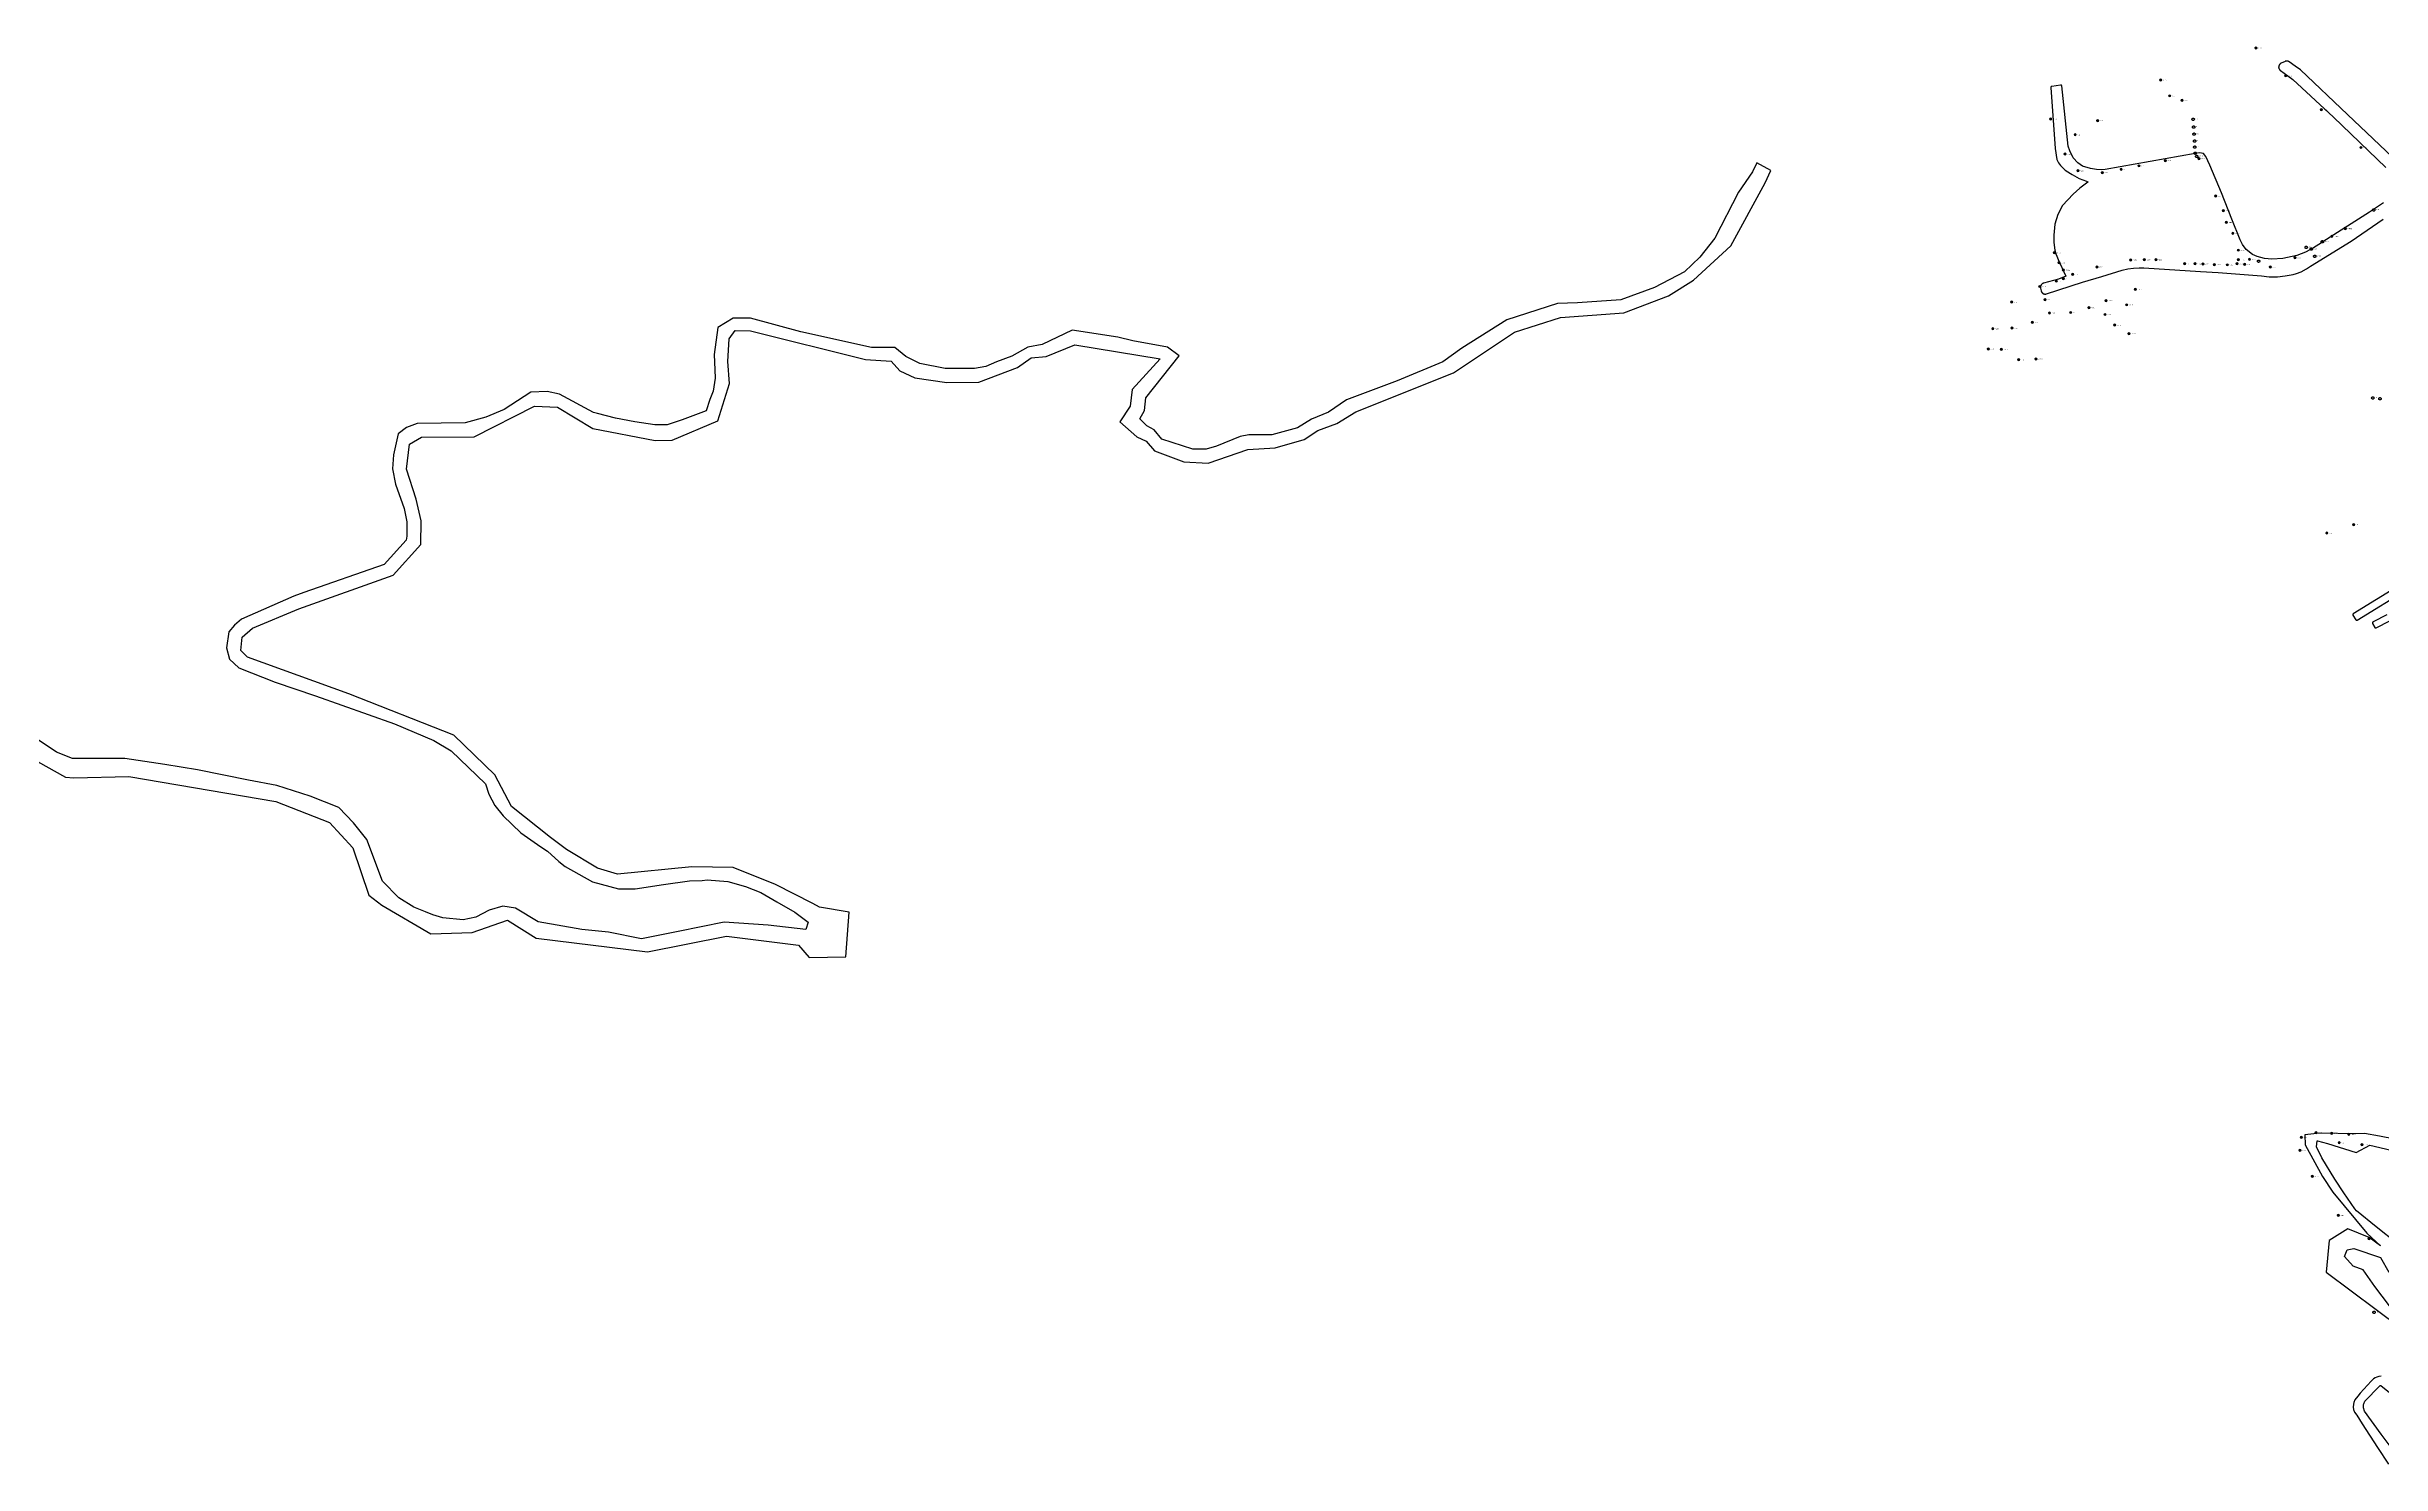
# Model space of a CAD drawing. Header units: millimetres. Extents: x 676447 to 689606, y 7455628 to 7463967.
# Drawn here: x 678675 to 680904, y 7457924 to 7459277 of the extents above; entities that cross this region are included whole.
import ezdxf

# ---------------------------------------------------------------- set-up
doc = ezdxf.new("R2010")
doc.units = ezdxf.units.MM
doc.header["$LTSCALE"] = 0.1
doc.header["$MEASUREMENT"] = 0
doc.linetypes.add('PHANTOM2', pattern=[1.25, 0.625, -0.125, 0.125, -0.125, 0.125, -0.125])
doc.layers.add('10.4-Postes', color=1, linetype='Continuous', lineweight=0)
for name, color, linetype in [('Caixas Subterrâneas', 5, 'Continuous'), ('LEGENDAS_INFRAESTRUTURAS', 7, 'Continuous'), ('MUB_QUADRAS', 7, 'Continuous'), ('NOS_DE_INFRAESTRUTURA', 7, 'Continuous')]:
    doc.layers.add(name, color=color, linetype=linetype)
doc.styles.get("Standard").update_dxf_attribs({"font": 'arial.ttf'})

# ---------------------------------------------------------------- blocks, each defined once
blk = doc.blocks.new('MHMZ')
at = {"linetype": 'PHANTOM2'}
blk.add_circle((0, 0), 0.0000101, dxfattribs=at)
blk = doc.blocks.new('PTPT')
at = {"layer": '10.4-Postes', "color": 1, "linetype": 'PHANTOM2'}
for points in [[(-0.000008, 0.00001), (0.000007, -0.000002)], [(0.000007, 0.000011), (-0.000007, -0.000003)]]:
    blk.add_lwpolyline(points, dxfattribs=at)
at = {"layer": '10.4-Postes', "color": 1}
blk.add_circle((0, 0.000004), 0.00000987, dxfattribs=at)

msp = doc.modelspace()

# ---------------------------------------------------------------- linework, layer by layer
at = {"layer": 'MUB_QUADRAS', "linetype": 'Continuous'}
for points in [[(680920.2, 7459165.4), (680871.5, 7459211.9), (680826.6, 7459254.5), (680821.4, 7459258.2), (680815.7, 7459262.2), (680815.5, 7459262.3), (680815.4, 7459262.4), (680815.3, 7459262.4), (680815.2, 7459262.5), (680815.1, 7459262.6), (680814.9, 7459262.6), (680814.8, 7459262.7), (680814.7, 7459262.7), (680814.5, 7459262.8), (680814.4, 7459262.8), (680814.3, 7459262.8), (680814.1, 7459262.9), (680814, 7459262.9), (680813.8, 7459262.9), (680813.7, 7459262.9), (680813.6, 7459262.9), (680813.4, 7459262.9), (680813.3, 7459262.9), (680813.2, 7459262.9), (680813, 7459262.9), (680812.9, 7459262.9), (680812.7, 7459262.9), (680812.6, 7459262.9), (680812.5, 7459262.8), (680812.3, 7459262.8), (680812.2, 7459262.8), (680812.1, 7459262.7), (680811.9, 7459262.7), (680811.8, 7459262.6), (680811.7, 7459262.6), (680807.9, 7459260.8), (680807.8, 7459260.8), (680807.7, 7459260.7), (680807.6, 7459260.6), (680807.5, 7459260.5), (680807.3, 7459260.5), (680807.2, 7459260.4), (680807.1, 7459260.3), (680807, 7459260.2), (680806.9, 7459260.1), (680806.8, 7459260), (680806.7, 7459259.9), (680806.6, 7459259.8), (680806.5, 7459259.7), (680806.5, 7459259.6), (680806.4, 7459259.5), (680806.3, 7459259.4), (680806.2, 7459259.3), (680806.2, 7459259.1), (680806.1, 7459259), (680806, 7459258.9), (680806, 7459258.8), (680805.9, 7459258.6), (680805.9, 7459258.5), (680805.8, 7459258.4), (680805.8, 7459258.2), (680805.8, 7459258.1), (680805.7, 7459258), (680805.7, 7459257.8), (680805.7, 7459257.7), (680805.7, 7459257.6), (680805.7, 7459257.4), (680805.6, 7459257.3), (680805.6, 7459257.2), (680805.6, 7459257), (680805.7, 7459256.9), (680805.7, 7459256.7), (680805.7, 7459256.6), (680805.7, 7459256.5), (680805.7, 7459256.3), (680805.8, 7459256.2), (680805.8, 7459256.1), (680805.9, 7459255.9), (680805.9, 7459255.8), (680805.9, 7459255.7), (680806, 7459255.5), (680806.1, 7459255.4), (680806.1, 7459255.3), (680806.2, 7459255.2), (680806.3, 7459255.1), (680806.3, 7459254.9), (680806.4, 7459254.8), (680806.5, 7459254.7), (680806.6, 7459254.6), (680806.7, 7459254.5), (680806.8, 7459254.4), (680806.9, 7459254.3), (680807, 7459254.2), (680807.1, 7459254.1), (680807.2, 7459254), (680807.3, 7459253.9), (680811, 7459251.3), (680819.3, 7459245.3), (680858.1, 7459209.3), (680907.9, 7459161.5)], [(680905.8, 7459127.6), (680892.3, 7459118.7), (680847.7, 7459090.5), (680846.4, 7459089.5), (680838.9, 7459084.6), (680831.1, 7459080.5), (680823, 7459077.3), (680809.5, 7459074.5), (680799.2, 7459074), (680792.1, 7459074.4), (680785.2, 7459076.4), (680780.7, 7459078.2), (680774.7, 7459083.2), (680771.1, 7459088), (680768.8, 7459092.2), (680760.8, 7459112), (680751.2, 7459137.1), (680740, 7459163.7), (680736.1, 7459172), (680733.9, 7459174.8), (680730.1, 7459175.4), (680725.8, 7459174.7), (680640.1, 7459159.4), (680636.7, 7459159.1), (680631.9, 7459159.4), (680626.1, 7459160.3), (680618.4, 7459162.6), (680613.8, 7459165.7), (680609.5, 7459170.7), (680606.3, 7459177.1), (680604.7, 7459181.7), (680598.7, 7459239.2), (680598.7, 7459239.2), (680598.7, 7459239.2), (680598.7, 7459239.3), (680598.6, 7459239.3), (680598.6, 7459239.3), (680598.6, 7459239.4), (680598.6, 7459239.4), (680598.6, 7459239.4), (680598.6, 7459239.4), (680598.6, 7459239.5), (680598.6, 7459239.5), (680598.5, 7459239.5), (680598.5, 7459239.6), (680598.5, 7459239.6), (680598.5, 7459239.6), (680598.5, 7459239.7), (680598.4, 7459239.7), (680598.4, 7459239.7), (680598.4, 7459239.7), (680598.4, 7459239.8), (680598.4, 7459239.8), (680598.3, 7459239.8), (680598.3, 7459239.8), (680598.3, 7459239.8), (680598.2, 7459239.9), (680598.2, 7459239.9), (680598.2, 7459239.9), (680598.2, 7459239.9), (680598.1, 7459239.9), (680598.1, 7459240), (680598.1, 7459240), (680598, 7459240), (680598, 7459240), (680598, 7459240), (680597.9, 7459240), (680597.9, 7459240), (680597.9, 7459240), (680597.8, 7459240), (680597.8, 7459240), (680597.8, 7459240), (680597.7, 7459240), (680597.7, 7459240), (680597.7, 7459240), (680597.6, 7459240), (680597.6, 7459240), (680597.6, 7459240), (680597.5, 7459240), (680589.1, 7459238.8), (680589.1, 7459238.8), (680589, 7459238.7), (680589, 7459238.7), (680589, 7459238.7), (680588.9, 7459238.7), (680588.9, 7459238.7), (680588.9, 7459238.7), (680588.8, 7459238.7), (680588.8, 7459238.7), (680588.8, 7459238.7), (680588.7, 7459238.6), (680588.7, 7459238.6), (680588.7, 7459238.6), (680588.6, 7459238.6), (680588.6, 7459238.6), (680588.6, 7459238.5), (680588.6, 7459238.5), (680588.5, 7459238.5), (680588.5, 7459238.5), (680588.5, 7459238.4), (680588.5, 7459238.4), (680588.4, 7459238.4), (680588.4, 7459238.4), (680588.4, 7459238.3), (680588.4, 7459238.3), (680588.4, 7459238.3), (680588.4, 7459238.2), (680588.3, 7459238.2), (680588.3, 7459238.2), (680588.3, 7459238.1), (680588.3, 7459238.1), (680588.3, 7459238.1), (680588.3, 7459238), (680588.3, 7459238), (680588.3, 7459238), (680588.3, 7459237.9), (680588.2, 7459237.9), (680588.2, 7459237.9), (680588.2, 7459237.8), (680588.2, 7459237.8), (680588.2, 7459237.8), (680588.2, 7459237.7), (680588.2, 7459237.7), (680592.3, 7459179.6), (680593.8, 7459168.9), (680595.6, 7459165.8), (680597.4, 7459163.3), (680599.5, 7459161), (680601.8, 7459158.9), (680604.4, 7459157.1), (680606.8, 7459155.7), (680608.5, 7459154.6), (680615.2, 7459151), (680622.2, 7459148.2), (680623.5, 7459147.8), (680623.4, 7459147.4), (680615.8, 7459141.5), (680609.5, 7459135.8), (680599.2, 7459125.1), (680595, 7459116.4), (680592, 7459107.4), (680590.9, 7459096.9), (680590.9, 7459089.8), (680591.9, 7459082.5), (680593.1, 7459078.8), (680593.9, 7459076.7), (680595.1, 7459073.6), (680602.6, 7459057.5), (680595.4, 7459054.9), (680581.2, 7459050.9), (680581.1, 7459050.8), (680580.9, 7459050.8), (680580.8, 7459050.7), (680580.7, 7459050.7), (680580.5, 7459050.6), (680580.4, 7459050.5), (680580.3, 7459050.5), (680580.2, 7459050.4), (680580.1, 7459050.3), (680579.9, 7459050.3), (680579.8, 7459050.2), (680579.7, 7459050.1), (680579.6, 7459050), (680579.5, 7459049.9), (680579.4, 7459049.8), (680579.3, 7459049.7), (680579.2, 7459049.6), (680579.1, 7459049.5), (680579.1, 7459049.4), (680579, 7459049.3), (680578.9, 7459049.2), (680578.8, 7459049), (680578.8, 7459048.9), (680578.7, 7459048.8), (680578.6, 7459048.7), (680578.6, 7459048.6), (680578.5, 7459048.4), (680578.5, 7459048.3), (680578.4, 7459048.2), (680578.4, 7459048), (680578.4, 7459047.9), (680578.3, 7459047.8), (680578.3, 7459047.6), (680578.3, 7459047.5), (680578.3, 7459047.4), (680578.3, 7459047.2), (680578.3, 7459047.1), (680578.3, 7459046.9), (680578.3, 7459046.8), (680578.3, 7459046.7), (680578.3, 7459046.5), (680578.3, 7459046.4), (680578.3, 7459046.3), (680578.4, 7459046.1), (680578.9, 7459043.6), (680579, 7459043.5), (680579, 7459043.3), (680579.1, 7459043.2), (680579.1, 7459043.1), (680579.2, 7459042.9), (680579.2, 7459042.8), (680579.3, 7459042.7), (680579.3, 7459042.6), (680579.4, 7459042.4), (680579.5, 7459042.3), (680579.6, 7459042.2), (680579.6, 7459042.1), (680579.7, 7459042), (680579.8, 7459041.9), (680579.9, 7459041.8), (680580, 7459041.7), (680580.1, 7459041.6), (680580.2, 7459041.5), (680580.3, 7459041.4), (680580.4, 7459041.3), (680580.5, 7459041.2), (680580.6, 7459041.1), (680580.8, 7459041.1), (680580.9, 7459041), (680581, 7459040.9), (680581.1, 7459040.9), (680581.2, 7459040.8), (680581.4, 7459040.8), (680581.5, 7459040.7), (680581.6, 7459040.7), (680581.8, 7459040.6), (680581.9, 7459040.6), (680582, 7459040.6), (680582.2, 7459040.5), (680582.3, 7459040.5), (680582.4, 7459040.5), (680582.6, 7459040.5), (680582.7, 7459040.5), (680582.9, 7459040.5), (680583, 7459040.5), (680583.1, 7459040.5), (680583.3, 7459040.5), (680583.4, 7459040.5), (680583.5, 7459040.5), (680583.7, 7459040.6), (680583.8, 7459040.6), (680583.9, 7459040.6), (680584.1, 7459040.7), (680618.4, 7459051.8), (680636.8, 7459057.2), (680656.4, 7459063.2), (680661.7, 7459064.6), (680667, 7459065.4), (680672.5, 7459065.7), (680676.8, 7459065.5), (680730.9, 7459062), (680748, 7459061.2), (680789.3, 7459057.9), (680796.7, 7459057.1), (680804.4, 7459057), (680812, 7459057.8), (680819.5, 7459059.3), (680822.6, 7459060.2), (680827, 7459061.9), (680832.3, 7459064.7), (680835.9, 7459067.1), (680875, 7459091.1), (680905.5, 7459112)], [(678610.4, 7458625.6), (678693.2, 7458579.5), (678701, 7458578.7), (678753.5, 7458579.9), (678894, 7458556.2), (678945.3, 7458536), (678967.4, 7458512), (678982.8, 7458466.7), (678995.1, 7458457.1), (679042, 7458430), (679081.2, 7458431.2), (679115.1, 7458443), (679142.3, 7458425.7), (679248.8, 7458412.7), (679324.1, 7458427.7), (679392.7, 7458419), (679403, 7458407.2), (679438, 7458408), (679441.2, 7458450.5), (679412.8, 7458455.3), (679406.5, 7458458.8), (679371, 7458477), (679330.4, 7458493.2), (679290.9, 7458493.9), (679220.2, 7458486.9), (679200.9, 7458492.4), (679171.4, 7458510.5), (679156, 7458521.9), (679118.9, 7458551.5), (679103.1, 7458581.6), (679063.7, 7458619.4), (678963.5, 7458659), (678866.9, 7458694), (678860.6, 7458700.4), (678861.8, 7458713), (678871.6, 7458721.6), (678915.8, 7458740.1), (679005.8, 7458772.2), (679032.2, 7458801.4), (679032.6, 7458824.2), (679027.8, 7458844.7), (679018.8, 7458873.3), (679021.5, 7458897.3), (679032.9, 7458904), (679083.1, 7458904.4), (679140.7, 7458933.5), (679162.8, 7458932.7), (679196.4, 7458912.2), (679255.9, 7458900.8), (679272.1, 7458901.2), (679315.9, 7458919.4), (679326.9, 7458955.3), (679325.4, 7458976.2), (679326.6, 7458997.8), (679332.5, 7459005.7), (679347, 7459005.3), (679456.8, 7458978.1), (679481.2, 7458976.5), (679489.5, 7458967.4), (679503.7, 7458960.7), (679534.4, 7458956), (679564.9, 7458956.4), (679602, 7458970.6), (679615, 7458979.6), (679629.2, 7458980.8), (679656.5, 7458992.2), (679738.1, 7458978.8), (679711.3, 7458949.3), (679709.3, 7458933.5), (679699.4, 7458918.5), (679715.6, 7458904.4), (679724.7, 7458900), (679732.7, 7458890.9), (679760.6, 7458880.3), (679783.9, 7458879.1), (679821.7, 7458892.1), (679847.9, 7458893.7), (679875.5, 7458901.6), (679888.5, 7458910.2), (679906.7, 7458917), (679924.8, 7458928), (680018, 7458965.5), (680076.3, 7459004.1), (680120.1, 7459018.3), (680180.5, 7459022.7), (680223.1, 7459038.8), (680247.2, 7459053.9), (680282.7, 7459086.6), (680315.5, 7459146.7), (680320.9, 7459158.6), (680307.4, 7459165.8), (680303.4, 7459157.3), (680289.9, 7459137.8), (680267.5, 7459093.9), (680253.3, 7459075.9), (680238.4, 7459061.9), (680210, 7459046.8), (680177.7, 7459035), (680136.3, 7459032.1), (680117.4, 7459031.6), (680069, 7459015.8), (680026, 7458989), (680007.7, 7458975.7), (679964.2, 7458957.8), (679915.8, 7458939.7), (679898.8, 7458927.7), (679882.4, 7458921.2), (679869, 7458912.8), (679844.5, 7458906.1), (679822.6, 7458906.1), (679814.5, 7458904.5), (679791.8, 7458895.4), (679782, 7458892.6), (679769.1, 7458892.6), (679739.6, 7458902.1), (679732.3, 7458910.8), (679725.2, 7458914.9), (679718.5, 7458921.6), (679723, 7458929.3), (679724.4, 7458941.6), (679756.1, 7458981.7), (679745, 7458989.9), (679711.8, 7458996), (679697.7, 7458999.5), (679653.9, 7459006.2), (679625.4, 7458992.4), (679611.8, 7458989.9), (679596.5, 7458981.3), (679581.7, 7458975.8), (679571.5, 7458971.5), (679560.7, 7458969.6), (679532.9, 7458969.6), (679508.7, 7458974.4), (679495.4, 7458981), (679484.8, 7458989.6), (679462.4, 7458989.6), (679394.9, 7459004.5), (679347, 7459017.6), (679330.5, 7459017.6), (679315.7, 7459008.7), (679312.4, 7458982.7), (679312.9, 7458968.3), (679313.4, 7458960.2), (679311.5, 7458948), (679308.1, 7458939.8), (679304.6, 7458929.2), (679281.8, 7458920.4), (679267.4, 7458915.6), (679255.8, 7458915.6), (679236.6, 7458918.5), (679218.3, 7458922), (679200.9, 7458926.5), (679197.3, 7458927.4), (679164.8, 7458944.9), (679152.8, 7458947.6), (679137.4, 7458947), (679111.8, 7458930.2), (679094.3, 7458922.9), (679074.5, 7458917.6), (679028.8, 7458917.1), (679018.7, 7458913.2), (679010.8, 7458907), (679006.4, 7458887), (679005.4, 7458873.8), (679008, 7458859.1), (679016.5, 7458836), (679018.9, 7458823.2), (679018.9, 7458809.4), (679018.2, 7458805.7), (678997.4, 7458782.5), (678920.6, 7458755.8), (678911.2, 7458752.3), (678861.1, 7458730.1), (678854.4, 7458724.5), (678849.1, 7458718), (678846.8, 7458702.8), (678849.8, 7458692.1), (678858.5, 7458683.9), (678893.3, 7458670.1), (678931.8, 7458657.1), (679007.2, 7458630.2), (679044.9, 7458614.3), (679061.3, 7458604.6), (679093.9, 7458573), (679097.2, 7458563.1), (679103, 7458552.5), (679110.8, 7458542.6), (679127.7, 7458526.2), (679147, 7458513), (679153.3, 7458508.7), (679164.2, 7458498.8), (679170, 7458494), (679196.1, 7458479.6), (679221, 7458472.9), (679236.8, 7458472.9), (679264, 7458476.9), (679288.8, 7458480.4), (679300.8, 7458480.9), (679305.5, 7458481.4), (679325.4, 7458479.9), (679342.3, 7458475.1), (679356.9, 7458469.3), (679372.2, 7458460.4), (679389.3, 7458450.4), (679402, 7458441.1), (679399.7, 7458434), (679364, 7458438.1), (679321.8, 7458441.1), (679277.8, 7458432), (679243, 7458425.2), (679211.5, 7458431.6), (679186, 7458434.1), (679144.3, 7458441.4), (679122.7, 7458454.4), (679110.7, 7458456.2), (679097.7, 7458452.4), (679084.8, 7458445.9), (679072.8, 7458443.1), (679053.2, 7458445), (679043.7, 7458447.9), (679036.9, 7458450.8), (679025.6, 7458455.2), (679011.3, 7458464.3), (678995.6, 7458480), (678980.7, 7458519.8), (678968.2, 7458535.8), (678954, 7458550.5), (678926.7, 7458561.4), (678894.9, 7458571.5), (678867.7, 7458576.5), (678819.1, 7458586.5), (678788, 7458591.5), (678749.8, 7458597.1), (678699.7, 7458597.1), (678684.7, 7458603.2), (678646.8, 7458628.6)], [(680943.5, 7458776.2), (680876.9, 7458735.4), (680876.8, 7458735.4), (680876.8, 7458735.4), (680876.8, 7458735.4), (680876.8, 7458735.4), (680876.7, 7458735.3), (680876.7, 7458735.3), (680876.7, 7458735.3), (680876.7, 7458735.3), (680876.6, 7458735.2), (680876.6, 7458735.2), (680876.6, 7458735.2), (680876.6, 7458735.2), (680876.6, 7458735.1), (680876.5, 7458735.1), (680876.5, 7458735.1), (680876.5, 7458735), (680876.5, 7458735), (680876.5, 7458735), (680876.5, 7458734.9), (680876.4, 7458734.9), (680876.4, 7458734.9), (680876.4, 7458734.8), (680876.4, 7458734.8), (680876.4, 7458734.8), (680876.4, 7458734.7), (680876.4, 7458734.7), (680876.4, 7458734.7), (680876.4, 7458734.6), (680876.4, 7458734.6), (680876.4, 7458734.6), (680876.4, 7458734.5), (680876.4, 7458734.5), (680876.4, 7458734.5), (680876.4, 7458734.4), (680876.4, 7458734.4), (680876.4, 7458734.4), (680876.4, 7458734.3), (680876.4, 7458734.3), (680876.5, 7458734.3), (680876.5, 7458734.2), (680876.5, 7458734.2), (680876.5, 7458734.2), (680876.5, 7458734.1), (680876.5, 7458734.1), (680876.5, 7458734.1), (680879.2, 7458729.7), (680879.2, 7458729.7), (680879.3, 7458729.7), (680879.3, 7458729.6), (680879.3, 7458729.6), (680879.3, 7458729.6), (680879.3, 7458729.5), (680879.4, 7458729.5), (680879.4, 7458729.5), (680879.4, 7458729.5), (680879.4, 7458729.5), (680879.5, 7458729.4), (680879.5, 7458729.4), (680879.5, 7458729.4), (680879.6, 7458729.4), (680879.6, 7458729.4), (680879.6, 7458729.3), (680879.7, 7458729.3), (680879.7, 7458729.3), (680879.7, 7458729.3), (680879.7, 7458729.3), (680879.8, 7458729.3), (680879.8, 7458729.3), (680879.9, 7458729.3), (680879.9, 7458729.2), (680879.9, 7458729.2), (680880, 7458729.2), (680880, 7458729.2), (680880, 7458729.2), (680880.1, 7458729.2), (680880.1, 7458729.2), (680880.1, 7458729.2), (680880.2, 7458729.2), (680880.2, 7458729.2), (680880.2, 7458729.2), (680880.3, 7458729.3), (680880.3, 7458729.3), (680880.3, 7458729.3), (680880.4, 7458729.3), (680880.4, 7458729.3), (680880.4, 7458729.3), (680880.5, 7458729.3), (680880.5, 7458729.3), (680880.5, 7458729.3), (680880.6, 7458729.4), (680880.6, 7458729.4), (680929.2, 7458759.1)], [(680909, 7458734.4), (680895.8, 7458727.6), (680895.7, 7458727.5), (680895.7, 7458727.5), (680895.7, 7458727.5), (680895.6, 7458727.5), (680895.6, 7458727.5), (680895.6, 7458727.4), (680895.6, 7458727.4), (680895.5, 7458727.4), (680895.5, 7458727.4), (680895.5, 7458727.3), (680895.5, 7458727.3), (680895.4, 7458727.3), (680895.4, 7458727.3), (680895.4, 7458727.2), (680895.4, 7458727.2), (680895.4, 7458727.2), (680895.3, 7458727.2), (680895.3, 7458727.1), (680895.3, 7458727.1), (680895.3, 7458727.1), (680895.3, 7458727), (680895.3, 7458727), (680895.3, 7458727), (680895.2, 7458726.9), (680895.2, 7458726.9), (680895.2, 7458726.9), (680895.2, 7458726.8), (680895.2, 7458726.8), (680895.2, 7458726.8), (680895.2, 7458726.7), (680895.2, 7458726.7), (680895.2, 7458726.6), (680895.2, 7458726.6), (680895.2, 7458726.6), (680895.2, 7458726.5), (680895.2, 7458726.5), (680895.2, 7458726.5), (680895.2, 7458726.4), (680895.2, 7458726.4), (680895.3, 7458726.4), (680895.3, 7458726.3), (680895.3, 7458726.3), (680895.3, 7458726.3), (680895.3, 7458726.2), (680895.3, 7458726.2), (680897.3, 7458722.4), (680897.3, 7458722.3), (680897.3, 7458722.3), (680897.3, 7458722.3), (680897.4, 7458722.3), (680897.4, 7458722.2), (680897.4, 7458722.2), (680897.4, 7458722.2), (680897.5, 7458722.1), (680897.5, 7458722.1), (680897.5, 7458722.1), (680897.5, 7458722.1), (680897.6, 7458722.1), (680897.6, 7458722), (680897.6, 7458722), (680897.6, 7458722), (680897.7, 7458722), (680897.7, 7458722), (680897.7, 7458721.9), (680897.8, 7458721.9), (680897.8, 7458721.9), (680897.8, 7458721.9), (680897.9, 7458721.9), (680897.9, 7458721.9), (680897.9, 7458721.9), (680898, 7458721.9), (680898, 7458721.8), (680898, 7458721.8), (680898.1, 7458721.8), (680898.1, 7458721.8), (680898.1, 7458721.8), (680898.2, 7458721.8), (680898.2, 7458721.8), (680898.2, 7458721.8), (680898.3, 7458721.8), (680898.3, 7458721.8), (680898.3, 7458721.8), (680898.4, 7458721.8), (680898.4, 7458721.9), (680898.4, 7458721.9), (680898.5, 7458721.9), (680898.5, 7458721.9), (680898.5, 7458721.9), (680898.6, 7458721.9), (680898.6, 7458721.9), (680898.6, 7458721.9), (680911.9, 7458728.7)], [(680929.7, 7458231.4), (680901.8, 7458236.6), (680887.6, 7458239.2), (680878.9, 7458239.1), (680844.8, 7458239.5), (680830.7, 7458238.1), (680830.8, 7458228.4), (680847.4, 7458198.3), (680857.3, 7458183.3), (680889.7, 7458144.3), (680902.7, 7458132.2), (680892, 7458140), (680871.8, 7458148.4), (680853.9, 7458137.1), (680851.1, 7458106.9), (680946.3, 7458035.6)], [(680918.9, 7458134.2), (680898.8, 7458150.1), (680880, 7458165.4), (680878.3, 7458167.4), (680867.8, 7458182.7), (680859.2, 7458195.8), (680846.8, 7458216.1), (680841.9, 7458226.6), (680842.5, 7458232.4), (680842.6, 7458232.4), (680852.4, 7458229.7), (680879.5, 7458221.3), (680892.6, 7458228), (680949.6, 7458214.9)], [(680911.4, 7458074.7), (680897.4, 7458093.4), (680886.2, 7458109), (680876.6, 7458112.8), (680868.4, 7458121.8), (680871, 7458128.2), (680877.4, 7458129.4), (680902.7, 7458120.8), (680910.8, 7458106.8)], [(680903.6, 7458007.6), (680901.3, 7458007.4), (680899.3, 7458006.8), (680897.7, 7458006.1), (680896.3, 7458005.2), (680894, 7458003), (680883.5, 7457991.3), (680881.1, 7457988.6), (680878.5, 7457985), (680877.5, 7457982.4), (680877.1, 7457980.8), (680876.8, 7457978), (680877.2, 7457975.7), (680878.1, 7457973.3), (680880.1, 7457970.5), (680885.3, 7457962.2), (680900.1, 7457939.7), (680910.4, 7457923.5)], [(680912, 7457940.9), (680903.6, 7457952.2), (680887.6, 7457974.3), (680886.5, 7457977.3), (680886.5, 7457979.2), (680886.6, 7457980.2), (680886.6, 7457980.7), (680886.9, 7457981.4), (680888, 7457983.8), (680901.8, 7457998.1), (680902.6, 7457998.7), (680903, 7457998.7), (680903.3, 7457998.6), (680911.4, 7457992.1)]]:
    msp.add_lwpolyline(points, dxfattribs=at)

# ---------------------------------------------------------------- block references
at = {"layer": 'Caixas Subterrâneas', "color": 40}
for p, xscale, yscale, zscale, rotation in [((680724, 7459207.4), 111319.4907932736, 111319.4907932736, 111319.4907932736, 359.3119978538444), ((680724.5, 7459199.9), 111319.4907932735, 111319.4907932735, 111319.4907932735, 359.3119938963153), ((680724.9, 7459193.2), 111319.4907932736, 111319.4907932736, 111319.4907932736, 359.3119901320485), ((680725.4, 7459186.6), 111319.4907932736, 111319.4907932736, 111319.4907932736, 359.3119864436402), ((680725.6, 7459180.8), 111319.4907932736, 111319.4907932736, 111319.4907932736, 359.3119838200351), ((680726, 7459175), 111319.4907932736, 111319.4907932736, 111319.4907932736, 359.3119808378281), ((680727.5, 7459171.9), 111319.4907932735, 111319.4907932735, 111319.4907932735, 359.3119740395684), ((680896.4, 7459120.8), 111319.4907932736, 111319.4907932736, 111319.4907932736, 359.3113161653314), ((680831.9, 7459085.1), 111319.4907932735, 111319.4907932735, 111319.4907932735, 359.311550575002), ((680831.9, 7459085.1), 111319.4907932736, 111319.4907932736, 111319.4907932736, 359.3115506395876), ((680836.8, 7459083.5), 111319.4907932736, 111319.4907932736, 111319.4907932736, 359.3115315989038), ((680847.4, 7459090.5), 111319.4907932736, 111319.4907932736, 111319.4907932736, 359.3114933836518), ((680786.5, 7459071.9), 111319.4907932735, 111319.4907932735, 111319.4907932735, 359.3117195168177), ((680840.1, 7459076.6), 111319.4907932736, 111319.4907932736, 111319.4907932736, 359.3115169277712), ((680895.5, 7458941.4), 111319.4907932736, 111319.4907932736, 111319.4907932736, 359.3112652415864), ((680902.3, 7458940.6), 111319.4907932736, 111319.4907932736, 111319.4907932736, 359.3112392845013), ((680896.7, 7458068.6), 111319.4907932736, 111319.4907932736, 111319.4907932736, 359.3109971794349)]:
    msp.add_blockref('MHMZ', p, dxfattribs=dict(at, xscale=xscale, yscale=yscale, zscale=zscale, rotation=rotation))
at = {"layer": 'NOS_DE_INFRAESTRUTURA', "color": 1}
for p, xscale, yscale, zscale, rotation in [((680783.9, 7459275.1), 111319.4907932736, 111319.4907932736, 111319.4907932736, 359.3117906546821), ((680693.1, 7459244.5), 111319.4907932735, 111319.4907932735, 111319.4907932735, 359.3121266340718), ((680812.3, 7459248.4), 111319.4907932735, 111319.4907932735, 111319.4907932735, 359.3116744070242), ((680701.6, 7459229.3), 111319.4907932736, 111319.4907932736, 111319.4907932736, 359.3120899656748), ((680713.4, 7459225), 111319.4907932736, 111319.4907932736, 111319.4907932736, 359.3120438092532), ((680846.4, 7459216.2), 111319.4907932736, 111319.4907932736, 111319.4907932736, 359.311535105905), ((680588.1, 7459207.3), 111319.4907932736, 111319.4907932736, 111319.4907932736, 359.3125151523835), ((680632.8, 7459205.7), 111319.4907932735, 111319.4907932735, 111319.4907932735, 359.3123445150075), ((680601.8, 7459173.7), 111319.4907932736, 111319.4907932736, 111319.4907932736, 359.3124526397413), ((680611.4, 7459192.1), 111319.4907932735, 111319.4907932735, 111319.4907932735, 359.3124218667349), ((680884.1, 7459180), 111319.4907932736, 111319.4907932736, 111319.4907932736, 359.3113806804752), ((680614, 7459157.8), 111319.4907932735, 111319.4907932735, 111319.4907932735, 359.3124016738106), ((680637.2, 7459156.1), 111319.4907932736, 111319.4907932736, 111319.4907932736, 359.3123128256437), ((680655.3, 7459159.2), 111319.4907932736, 111319.4907932736, 111319.4907932736, 359.3122447202414), ((680672.2, 7459162.5), 111319.4907932736, 111319.4907932736, 111319.4907932736, 359.3121813939334), ((680697.4, 7459167.5), 111319.4907932736, 111319.4907932736, 111319.4907932736, 359.3120871863394), ((680729.5, 7459169.4), 111319.4907932735, 111319.4907932735, 111319.4907932735, 359.3119655946476), ((680745.5, 7459133.6), 111319.4907932735, 111319.4907932735, 111319.4907932735, 359.311894062424), ((680752.8, 7459119.8), 111319.4907932735, 111319.4907932735, 111319.4907932735, 359.3118621089808), ((680755.8, 7459108.6), 111319.4907932736, 111319.4907932736, 111319.4907932736, 359.3118471649614), ((680761.9, 7459098), 111319.4907932735, 111319.4907932735, 111319.4907932735, 359.3118206663812), ((680767.1, 7459082), 111319.4907932736, 111319.4907932736, 111319.4907932736, 359.311796346299), ((680856.4, 7459095.2), 111319.4907932736, 111319.4907932736, 111319.4907932736, 359.3114604751018), ((680868.8, 7459103), 111319.4907932736, 111319.4907932736, 111319.4907932736, 359.3114155025568), ((680869.4, 7459102.6), 111319.4907932736, 111319.4907932736, 111319.4907932736, 359.3114132427903), ((680591.5, 7459079.5), 111319.4907932736, 111319.4907932736, 111319.4907932736, 359.3124635130479), ((680596, 7459070), 111319.4907932736, 111319.4907932736, 111319.4907932736, 359.3124436355814), ((680600.2, 7459063), 111319.4907932736, 111319.4907932736, 111319.4907932736, 359.3124256283097), ((680609.1, 7459058.8), 111319.4907932736, 111319.4907932736, 111319.4907932736, 359.3123902813321), ((680632.2, 7459066), 111319.4907932735, 111319.4907932735, 111319.4907932735, 359.3123047356137), ((680664.5, 7459072.7), 111319.4907932736, 111319.4907932736, 111319.4907932736, 359.312183833269), ((680677.3, 7459072.9), 111319.4907932735, 111319.4907932735, 111319.4907932735, 359.3121349844985), ((680688.5, 7459073), 111319.4907932736, 111319.4907932736, 111319.4907932736, 359.3120924330017), ((680715.9, 7459069), 111319.4907932735, 111319.4907932735, 111319.4907932735, 359.3119869523875), ((680725.8, 7459069), 111319.4907932736, 111319.4907932736, 111319.4907932736, 359.3119494613991), ((680733.3, 7459068.8), 111319.4907932736, 111319.4907932736, 111319.4907932736, 359.3119207767144), ((680744.3, 7459068.2), 111319.4907932736, 111319.4907932736, 111319.4907932736, 359.311878824738), ((680756.5, 7459068), 111319.4907932736, 111319.4907932736, 111319.4907932736, 359.3118323745671), ((680765.9, 7459069), 111319.4907932736, 111319.4907932736, 111319.4907932736, 359.3117970832631), ((680767.2, 7459072.8), 111319.4907932736, 111319.4907932736, 111319.4907932736, 359.3117929431938), ((680773.3, 7459068.5), 111319.4907932736, 111319.4907932736, 111319.4907932736, 359.3117687190817), ((680777.8, 7459073.3), 111319.4907932736, 111319.4907932736, 111319.4907932736, 359.3117529146939), ((680797.6, 7459065.9), 111319.4907932736, 111319.4907932736, 111319.4907932736, 359.3116753399722), ((680821.2, 7459074.7), 111319.4907932736, 111319.4907932736, 111319.4907932736, 359.3115880985027), ((680577.5, 7459047.3), 111319.4907932736, 111319.4907932736, 111319.4907932736, 359.3125072924337), ((680593.5, 7459052.4), 111319.4907932735, 111319.4907932735, 111319.4907932735, 359.3124477473395), ((680600.1, 7459054.7), 111319.4907932735, 111319.4907932735, 111319.4907932735, 359.3124233410091), ((680668.8, 7459044.7), 111319.4907932736, 111319.4907932736, 111319.4907932736, 359.3121588370265), ((680550.7, 7459032.4), 111319.4907932735, 111319.4907932735, 111319.4907932735, 359.3126047752837), ((680582.7, 7459034.8), 111319.4907932735, 111319.4907932735, 111319.4907932735, 359.3124834816619), ((680586.9, 7459022), 111319.4907932736, 111319.4907932736, 111319.4907932736, 359.3124638665557), ((680607.1, 7459022.5), 111319.4907932736, 111319.4907932736, 111319.4907932736, 359.3123870590762), ((680624.5, 7459027.2), 111319.4907932736, 111319.4907932736, 111319.4907932736, 359.312322162081), ((680639.9, 7459020.6), 111319.4907932735, 111319.4907932735, 111319.4907932735, 359.312261575098), ((680640.9, 7459033.8), 111319.4907932736, 111319.4907932736, 111319.4907932736, 359.3122617813228), ((680660.6, 7459029.8), 111319.4907932736, 111319.4907932736, 111319.4907932736, 359.3121857370729), ((680532.8, 7459007), 111319.4907932736, 111319.4907932736, 111319.4907932736, 359.3126649128829), ((680551, 7459007.6), 111319.4907932736, 111319.4907932736, 111319.4907932736, 359.3125961388888), ((680570.6, 7459013.2), 111319.4907932735, 111319.4907932735, 111319.4907932735, 359.3125229596416), ((680649.1, 7459010.5), 111319.4907932736, 111319.4907932736, 111319.4907932736, 359.3122235696646), ((680662.7, 7459002.4), 111319.4907932736, 111319.4907932736, 111319.4907932736, 359.312169412011), ((680528.4, 7458987.7), 111319.4907932736, 111319.4907932736, 111319.4907932736, 359.3126761903099), ((680541, 7458987.4), 111319.4907932735, 111319.4907932735, 111319.4907932735, 359.3126279659405), ((680557.6, 7458977.4), 111319.4907932735, 111319.4907932735, 111319.4907932735, 359.3125619488765), ((680573.9, 7458978.2), 111319.4907932736, 111319.4907932736, 111319.4907932736, 359.312500186677), ((680877.3, 7458820.1), 111319.4907932736, 111319.4907932736, 111319.4907932736, 359.3112978637903), ((680851.6, 7458811.9), 111319.4907932736, 111319.4907932736, 111319.4907932736, 359.31139313421), ((680827.2, 7458235.1), 111319.4907932736, 111319.4907932736, 111319.4907932736, 359.3113119417413), ((680841.3, 7458239.7), 111319.4907932736, 111319.4907932736, 111319.4907932736, 359.3112599148526), ((680856.1, 7458238.9), 111319.4907932736, 111319.4907932736, 111319.4907932736, 359.3112030669553), ((680872.6, 7458238.1), 111319.4907932735, 111319.4907932735, 111319.4907932735, 359.3111402905503), ((680825.9, 7458222.8), 111319.4907932736, 111319.4907932736, 111319.4907932736, 359.3113134278327), ((680863.4, 7458230), 111319.4907932736, 111319.4907932736, 111319.4907932736, 359.3111725775831), ((680885.1, 7458228.3), 111319.4907932736, 111319.4907932736, 111319.4907932736, 359.3110896467196), ((680837.7, 7458198), 111319.4907932736, 111319.4907932736, 111319.4907932736, 359.3112608460734), ((680862.5, 7458160.8), 111319.4907932736, 111319.4907932736, 111319.4907932736, 359.3111551559541), ((680891.9, 7458138.5), 111319.4907932736, 111319.4907932736, 111319.4907932736, 359.3110367941944)]:
    msp.add_blockref('PTPT', p, dxfattribs=dict(at, xscale=xscale, yscale=yscale, zscale=zscale, rotation=rotation))

# ---------------------------------------------------------------- texts
at = {"layer": 'LEGENDAS_INFRAESTRUTURAS', "color": 1}
for s, rotation, p in [('A1568', 359.3118, (680786.2, 7459275.1)), ('A1579', 359.3121, (680695.5, 7459244.5)), ('A21330', 359.3117, (680814.6, 7459248.4)), ('A1578', 359.3121, (680703.9, 7459229.3)), ('A1577', 359.312, (680715.7, 7459224.9)), ('A21331', 359.3115, (680848.7, 7459216.1)), ('A21324', 359.3125, (680590.4, 7459207.3)), ('A21339', 359.3123, (680635.1, 7459205.7)), ('A21337', 359.3124, (680604.2, 7459173.7)), ('A21338', 359.3124, (680613.7, 7459192.1)), ('A21332', 359.3114, (680886.4, 7459180)), ('A22586', 359.3124, (680616.3, 7459157.8)), ('A21336', 359.3123, (680639.5, 7459156.1)), ('A1581', 359.3122, (680657.7, 7459159.2)), ('A1580', 359.3122, (680674.6, 7459162.5)), ('A22587', 359.3121, (680699.7, 7459167.5)), ('A21335', 359.312, (680731.8, 7459169.4)), ('A21334', 359.3119, (680747.8, 7459133.6)), ('A230428', 359.3119, (680755.1, 7459119.7)), ('A22584', 359.3118, (680758.1, 7459108.5)), ('A230427', 359.3118, (680764.3, 7459097.9)), ('A22583', 359.3118, (680769.4, 7459081.9)), ('A244821', 359.3115, (680858.7, 7459095.2)), ('A232410', 359.3114, (680871.1, 7459103)), ('A247928', 359.3114, (680871.7, 7459102.5)), ('A21323', 359.3125, (680593.8, 7459079.5)), ('A230490', 359.3124, (680598.3, 7459069.9)), ('A230319', 359.3124, (680602.5, 7459063)), ('A22582', 359.3123, (680634.5, 7459066)), ('A22578', 359.3122, (680666.8, 7459072.6)), ('A230464', 359.3121, (680679.7, 7459072.9)), ('A21325', 359.3121, (680690.8, 7459072.9)), ('A22581', 359.312, (680718.3, 7459069)), ('A230463', 359.3119, (680728.1, 7459068.9)), ('A21326', 359.3119, (680735.6, 7459068.8)), ('A230462', 359.3119, (680746.6, 7459068.2)), ('A21327', 359.3118, (680758.8, 7459068)), ('A232322', 359.3118, (680768.2, 7459069)), ('A21329', 359.3118, (680769.5, 7459072.8)), ('A21328', 359.3118, (680775.6, 7459068.5)), ('A22579', 359.3117, (680780.1, 7459073.3)), ('A22577', 359.3117, (680799.9, 7459065.8)), ('A22580', 359.3116, (680823.5, 7459074.7)), ('A21219', 359.3125, (680579.8, 7459047.3)), ('A22585', 359.3124, (680595.8, 7459052.4)), ('A21321', 359.3124, (680602.4, 7459054.6)), ('A21322', 359.3124, (680611.4, 7459058.7)), ('A230331', 359.3122, (680671.2, 7459044.7)), ('A230318', 359.3126, (680553, 7459032.4)), ('A1590', 359.3125, (680585, 7459034.8)), ('A1593', 359.3125, (680589.2, 7459022)), ('A1591', 359.3124, (680609.4, 7459022.5)), ('A1592', 359.3123, (680626.8, 7459027.1)), ('A230336', 359.3123, (680642.2, 7459020.6)), ('A230333', 359.3123, (680643.2, 7459033.8)), ('A230332', 359.3122, (680662.9, 7459029.7)), ('A1595', 359.3127, (680535.2, 7459007)), ('A1596', 359.3126, (680553.3, 7459007.6)), ('A1594', 359.3125, (680573, 7459013.2)), ('A230335', 359.3122, (680651.4, 7459010.4)), ('A230334', 359.3122, (680665, 7459002.4)), ('A230323', 359.3127, (680530.7, 7458987.7)), ('A230322', 359.3126, (680543.3, 7458987.4)), ('A230321', 359.3126, (680559.9, 7458977.3)), ('A230320', 359.3125, (680576.2, 7458978.1)), ('A1562', 359.3113, (680879.6, 7458820.1)), ('A1563', 359.3114, (680853.9, 7458811.8)), ('A1382', 359.3113, (680829.5, 7458235.1)), ('A230705', 359.3113, (680843.6, 7458239.7)), ('A230707', 359.3112, (680858.4, 7458238.9)), ('A230708', 359.3111, (680874.9, 7458238)), ('A1378', 359.3113, (680828.2, 7458222.8)), ('A230706', 359.3112, (680865.7, 7458229.9)), ('A1379', 359.3111, (680887.4, 7458228.3)), ('A230704', 359.3113, (680840, 7458198)), ('A1381', 359.3111, (680864.8, 7458160.7)), ('A1380', 359.311, (680894.2, 7458138.5))]:
    msp.add_text(s, height=0.7, rotation=rotation, dxfattribs=at).set_placement(p)
at = {"layer": 'LEGENDAS_INFRAESTRUTURAS', "color": 5}
for s, rotation, p in [('834', 359.312, (680726.4, 7459207.4)), ('833', 359.312, (680726.8, 7459199.9)), ('835', 359.312, (680727.3, 7459193.1)), ('836', 359.312, (680727.7, 7459186.6)), ('837', 359.312, (680727.9, 7459180.8)), ('832', 359.312, (680728.3, 7459175)), ('147830', 359.312, (680729.8, 7459171.9)), ('125141', 359.3113, (680898.7, 7459120.8)), ('820', 359.3115, (680834.2, 7459085)), ('1301', 359.3115, (680834.2, 7459085.1)), ('125160', 359.3115, (680839.1, 7459083.4)), ('125150', 359.3115, (680849.7, 7459090.5)), ('125170', 359.3117, (680788.8, 7459071.8)), ('125140', 359.3115, (680842.4, 7459076.6)), ('366', 359.3113, (680897.8, 7458941.4)), ('106290', 359.311, (680899, 7458068.6))]:
    msp.add_text(s, height=0.7, rotation=rotation, dxfattribs=at).set_placement(p)

doc.saveas('drawing.dxf')
